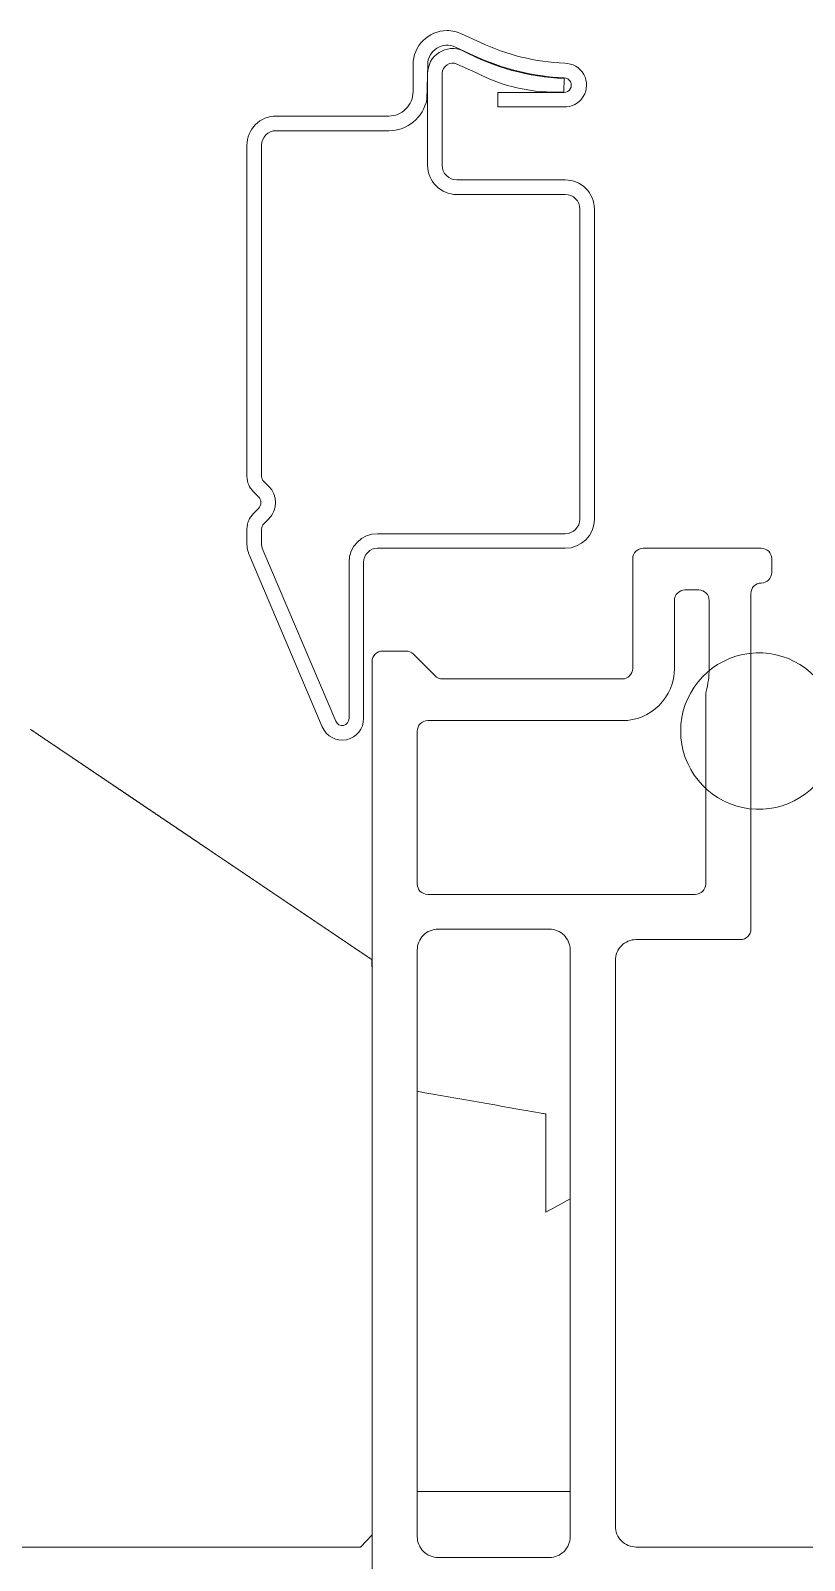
# Model space of a CAD drawing. Header units: inches. Extents: x -3905 to 10892, y 1064 to 9590.
# Drawn here: x 1089.095 to 1090.209, y 4221.515 to 4223.716 of the extents above; entities that cross this region are included whole.
import ezdxf

# ---------------------------------------------------------------- set-up
doc = ezdxf.new("R2010")
doc.units = ezdxf.units.IN
doc.header["$MEASUREMENT"] = 0
doc.layers.add('SECTIONS', color=70, linetype='Continuous', lineweight=0)

msp = doc.modelspace()

# ---------------------------------------------------------------- linework, layer by layer
at = {"layer": 'SECTIONS', "lineweight": 0}
for points in [[(1089.64575, 4223.62826), (1089.64575, 4223.66726, -0.4141931), (1089.69475, 4223.71626, -0.1095503), (1089.71546, 4223.71167), (1089.74265, 4223.69898, 0.0984914), (1089.86393, 4223.66931, -1.019881), (1089.86255, 4223.60634), (1089.76756, 4223.60634), (1089.76756, 4223.62733), (1089.86255, 4223.62733, 1.0098119), (1089.86301, 4223.64833, -0.0984836), (1089.73378, 4223.67995), (1089.70658, 4223.69263, 0.5485313), (1089.66675, 4223.66726), (1089.66566, 4223.6173, -0.3576002), (1089.61075, 4223.57226), (1089.44875, 4223.57226, 0.4141578), (1089.42775, 4223.55127), (1089.42775, 4223.07488, 0.1866841), (1089.43097, 4223.06762), (1089.43811, 4223.06048, -0.4142135), (1089.43811, 4223.01381), (1089.43097, 4223.00667, 0.1989124), (1089.42775, 4222.99889), (1089.42775, 4222.97902, 0.1006988), (1089.42974, 4222.96926), (1089.53445, 4222.72256, 0.8177913), (1089.55366, 4222.72647), (1089.55367, 4222.95147, -0.4141564), (1089.59466, 4222.99247), (1089.86466, 4222.99247, 0.4141578), (1089.88566, 4223.01346), (1089.88566, 4223.45946, 0.4141578), (1089.86466, 4223.48046), (1089.70866, 4223.48047, -0.4142136), (1089.66666, 4223.52247), (1089.66666, 4223.65446, -0.5428865), (1089.7173, 4223.68735, 0.1134085), (1089.86297, 4223.64733), (1089.86288, 4223.62808, -0.1363422), (1089.73616, 4223.65596), (1089.70876, 4223.66816, 0.5392237), (1089.68766, 4223.65463), (1089.68766, 4223.52247, 0.4142694), (1089.70866, 4223.50147), (1089.86466, 4223.50146, -0.4142136), (1089.90666, 4223.45946), (1089.90666, 4223.01346, -0.4142066), (1089.86466, 4222.97146), (1089.59466, 4222.97147, 0.4142136), (1089.57466, 4222.95147), (1089.57466, 4222.72647, -0.8174861), (1089.51512, 4222.71435), (1089.41041, 4222.96105, -0.1006925), (1089.40675, 4222.97902), (1089.40675, 4222.99941, -0.1946617), (1089.41612, 4223.02152), (1089.42326, 4223.02866, 0.4142136), (1089.42326, 4223.04563), (1089.41612, 4223.05277, -0.1930156), (1089.40675, 4223.07467), (1089.40675, 4223.55127, -0.4142136), (1089.44875, 4223.59327), (1089.61075, 4223.59326, 0.4142136), (1089.64575, 4223.62826)], [(1089.58675, 4220.64847), (1089.58675, 4222.80847, -0.4142136), (1089.60175, 4222.82347), (1089.63554, 4222.82347, -0.1989124), (1089.64615, 4222.81908), (1089.67736, 4222.78786, 0.1989124), (1089.68797, 4222.78347), (1089.94675, 4222.78347, 0.4142136), (1089.96175, 4222.79847), (1089.96175, 4222.95647, -0.4142136), (1089.97675, 4222.97147), (1090.14675, 4222.97147, -0.4142136), (1090.16175, 4222.95647), (1090.16175, 4222.93647, -0.4142136), (1090.14675, 4222.92147, 0.4142136), (1090.13175, 4222.90647), (1090.13175, 4222.42347, -0.4142136), (1090.11675, 4222.40847), (1089.96675, 4222.40847, 0.4142136), (1089.93675, 4222.37847), (1089.93675, 4221.56447, 0.4142136), (1089.96675, 4221.53447), (1091.23754, 4221.53447, -0.1989124)], [(1090.06729, 4222.76536, 0.0671163), (1090.07175, 4222.79847), (1090.07175, 4222.89647, 0.4142136), (1090.05675, 4222.91147), (1090.03675, 4222.91147, 0.4142136), (1090.02175, 4222.89647), (1090.02175, 4222.79847, -0.4142136), (1089.94675, 4222.72347), (1089.66675, 4222.72347, 0.4142136), (1089.65175, 4222.70847), (1089.65175, 4222.48847, 0.4142136), (1089.66675, 4222.47347), (1090.05175, 4222.47347, 0.4142136), (1090.06675, 4222.48847), (1090.06675, 4222.76139)], [(1090.31675, 4222.61497, -0.4142136), (1090.30675, 4222.62497), (1090.30675, 4222.66847), (1090.25509, 4222.66847, 0.2957887), (1090.24596, 4222.66255, -4.6866269), (1090.24596, 4222.75439, 0.2957887), (1090.25509, 4222.74847), (1090.30675, 4222.74847), (1090.30675, 4222.79197)]]:
    msp.add_lwpolyline(points, format="xyb", dxfattribs=at)
msp.add_lwpolyline([(1089.08301, 4221.53447), (1089.11165, 4221.53447), (1089.14029, 4221.53447), (1089.16893, 4221.53447), (1089.19757, 4221.53447), (1089.22621, 4221.53447), (1089.25485, 4221.53447), (1089.28349, 4221.53447), (1089.31213, 4221.53447), (1089.34077, 4221.53447), (1089.36941, 4221.53447), (1089.39805, 4221.53447), (1089.42669, 4221.53447), (1089.45533, 4221.53447), (1089.48397, 4221.53447), (1089.51261, 4221.53447), (1089.54125, 4221.53447), (1089.56989, 4221.53447), (1089.58675, 4221.55192), (1089.58675, 4221.59438), (1089.58675, 4221.63684), (1089.58675, 4221.6793), (1089.58675, 4221.72177), (1089.58675, 4221.76423), (1089.58675, 4221.80669), (1089.58675, 4221.84915), (1089.58675, 4221.89161), (1089.58675, 4221.93407), (1089.58675, 4221.97653), (1089.58675, 4222.01899), (1089.58675, 4222.06145), (1089.58675, 4222.10391), (1089.58675, 4222.14637), (1089.58675, 4222.18883), (1089.58675, 4222.23129), (1089.58675, 4222.27375), (1089.58675, 4222.31621), (1089.58675, 4222.35868), (1089.58664, 4222.37949), (1089.58643, 4222.37963), (1089.58622, 4222.37977), (1089.58601, 4222.37992), (1089.58579, 4222.38006), (1089.58558, 4222.38021), (1089.58537, 4222.38035), (1089.58515, 4222.38049), (1089.58494, 4222.38064), (1089.58473, 4222.38078), (1089.58451, 4222.38092), (1089.5843, 4222.38107), (1089.58409, 4222.38121), (1089.58388, 4222.38136), (1089.58366, 4222.3815), (1089.58345, 4222.38164), (1089.58324, 4222.38179), (1089.58302, 4222.38193), (1089.58281, 4222.38207), (1089.5826, 4222.38222), (1089.58238, 4222.38236), (1089.58217, 4222.3825), (1089.58196, 4222.38265), (1089.58175, 4222.38279), (1089.58153, 4222.38294), (1089.58132, 4222.38308), (1089.58111, 4222.38322), (1089.58089, 4222.38337), (1089.58068, 4222.38351), (1089.58047, 4222.38365), (1089.58025, 4222.3838), (1089.58004, 4222.38394), (1089.57983, 4222.38408), (1089.57962, 4222.38423), (1089.5794, 4222.38437), (1089.57919, 4222.38452), (1089.57898, 4222.38466), (1089.57876, 4222.3848), (1089.57855, 4222.38495), (1089.57834, 4222.38509), (1089.57812, 4222.38523), (1089.57791, 4222.38538), (1089.5777, 4222.38552), (1089.57749, 4222.38567), (1089.57727, 4222.38581), (1089.57706, 4222.38595), (1089.57685, 4222.3861), (1089.57663, 4222.38624), (1089.57642, 4222.38638), (1089.57621, 4222.38653), (1089.57599, 4222.38667), (1089.57578, 4222.38681), (1089.57557, 4222.38696), (1089.57536, 4222.3871), (1089.57514, 4222.38725), (1089.57493, 4222.38739), (1089.57472, 4222.38753), (1089.5745, 4222.38768), (1089.57429, 4222.38782), (1089.57408, 4222.38796), (1089.57386, 4222.38811), (1089.57365, 4222.38825), (1089.57344, 4222.38839), (1089.57323, 4222.38854), (1089.57301, 4222.38868), (1089.5728, 4222.38883), (1089.57259, 4222.38897), (1089.57237, 4222.38911), (1089.57216, 4222.38926), (1089.57195, 4222.3894), (1089.57174, 4222.38954), (1089.57152, 4222.38969), (1089.57131, 4222.38983), (1089.5711, 4222.38998), (1089.57088, 4222.39012), (1089.57067, 4222.39026), (1089.57046, 4222.39041), (1089.57024, 4222.39055), (1089.57003, 4222.39069), (1089.56982, 4222.39084), (1089.56961, 4222.39098), (1089.56939, 4222.39112), (1089.56918, 4222.39127), (1089.56897, 4222.39141), (1089.56875, 4222.39156), (1089.56854, 4222.3917), (1089.56833, 4222.39184), (1089.56811, 4222.39199), (1089.5679, 4222.39213), (1089.56769, 4222.39227), (1089.56748, 4222.39242), (1089.56726, 4222.39256), (1089.56705, 4222.3927), (1089.56684, 4222.39285), (1089.56662, 4222.39299), (1089.56641, 4222.39314), (1089.5662, 4222.39328), (1089.56598, 4222.39342), (1089.56577, 4222.39357), (1089.56556, 4222.39371), (1089.56535, 4222.39385), (1089.56513, 4222.394), (1089.56492, 4222.39414), (1089.56471, 4222.39429), (1089.56449, 4222.39443), (1089.56428, 4222.39457), (1089.56407, 4222.39472), (1089.56385, 4222.39486), (1089.56364, 4222.395), (1089.56343, 4222.39515), (1089.56322, 4222.39529), (1089.563, 4222.39543), (1089.56279, 4222.39558), (1089.56258, 4222.39572), (1089.56236, 4222.39587), (1089.56215, 4222.39601), (1089.56194, 4222.39615), (1089.56172, 4222.3963), (1089.56151, 4222.39644), (1089.5613, 4222.39658), (1089.56109, 4222.39673), (1089.56087, 4222.39687), (1089.56066, 4222.39701), (1089.56045, 4222.39716), (1089.56023, 4222.3973), (1089.56002, 4222.39745), (1089.55981, 4222.39759), (1089.55959, 4222.39773), (1089.55938, 4222.39788), (1089.55917, 4222.39802), (1089.55896, 4222.39816), (1089.55874, 4222.39831), (1089.55853, 4222.39845), (1089.55832, 4222.3986), (1089.5581, 4222.39874), (1089.55789, 4222.39888), (1089.55768, 4222.39903), (1089.55746, 4222.39917), (1089.55725, 4222.39931), (1089.55704, 4222.39946), (1089.55683, 4222.3996), (1089.55661, 4222.39974), (1089.5564, 4222.39989), (1089.55619, 4222.40003), (1089.55597, 4222.40018), (1089.55576, 4222.40032), (1089.55555, 4222.40046), (1089.55533, 4222.40061), (1089.55512, 4222.40075), (1089.55491, 4222.40089), (1089.5547, 4222.40104), (1089.55448, 4222.40118), (1089.55427, 4222.40132), (1089.55406, 4222.40147), (1089.55384, 4222.40161), (1089.55363, 4222.40176), (1089.55342, 4222.4019), (1089.5532, 4222.40204), (1089.55299, 4222.40219), (1089.55278, 4222.40233), (1089.55257, 4222.40247), (1089.55235, 4222.40262), (1089.55214, 4222.40276), (1089.55193, 4222.40291), (1089.55171, 4222.40305), (1089.5515, 4222.40319), (1089.55129, 4222.40334), (1089.55107, 4222.40348), (1089.55086, 4222.40362), (1089.55065, 4222.40377), (1089.55044, 4222.40391), (1089.55022, 4222.40405), (1089.55001, 4222.4042), (1089.5498, 4222.40434), (1089.54958, 4222.40449), (1089.54937, 4222.40463), (1089.54916, 4222.40477), (1089.54894, 4222.40492), (1089.54873, 4222.40506), (1089.54852, 4222.4052), (1089.54831, 4222.40535), (1089.54809, 4222.40549), (1089.54788, 4222.40563), (1089.54767, 4222.40578), (1089.54745, 4222.40592), (1089.54724, 4222.40607), (1089.54703, 4222.40621), (1089.54681, 4222.40635), (1089.5466, 4222.4065), (1089.54639, 4222.40664), (1089.54618, 4222.40678), (1089.54596, 4222.40693), (1089.54575, 4222.40707), (1089.54554, 4222.40722), (1089.54532, 4222.40736), (1089.54511, 4222.4075), (1089.5449, 4222.40765), (1089.54468, 4222.40779), (1089.54447, 4222.40793), (1089.54426, 4222.40808), (1089.54405, 4222.40822), (1089.54383, 4222.40836), (1089.54362, 4222.40851), (1089.54341, 4222.40865), (1089.54319, 4222.4088), (1089.54298, 4222.40894), (1089.54277, 4222.40908), (1089.54255, 4222.40923), (1089.54234, 4222.40937), (1089.54213, 4222.40951), (1089.54192, 4222.40966), (1089.5417, 4222.4098), (1089.54149, 4222.40995), (1089.54128, 4222.41009), (1089.54106, 4222.41023), (1089.54085, 4222.41038), (1089.54064, 4222.41052), (1089.54042, 4222.41066), (1089.54021, 4222.41081), (1089.54, 4222.41095), (1089.53979, 4222.41109), (1089.53957, 4222.41124), (1089.53936, 4222.41138), (1089.53915, 4222.41153), (1089.53893, 4222.41167), (1089.53872, 4222.41181), (1089.53851, 4222.41196), (1089.53829, 4222.4121), (1089.53808, 4222.41224), (1089.53787, 4222.41239), (1089.53766, 4222.41253), (1089.53744, 4222.41267), (1089.53723, 4222.41282), (1089.53702, 4222.41296), (1089.5368, 4222.41311), (1089.53659, 4222.41325), (1089.53638, 4222.41339), (1089.53616, 4222.41354), (1089.53595, 4222.41368), (1089.53574, 4222.41382), (1089.53553, 4222.41397), (1089.53531, 4222.41411), (1089.5351, 4222.41426), (1089.53489, 4222.4144), (1089.53467, 4222.41454), (1089.53446, 4222.41469), (1089.53425, 4222.41483), (1089.53403, 4222.41497), (1089.53382, 4222.41512), (1089.53361, 4222.41526), (1089.5334, 4222.4154), (1089.53318, 4222.41555), (1089.53297, 4222.41569), (1089.53276, 4222.41584), (1089.53254, 4222.41598), (1089.53233, 4222.41612), (1089.53212, 4222.41627), (1089.5319, 4222.41641), (1089.53169, 4222.41655), (1089.53148, 4222.4167), (1089.53127, 4222.41684), (1089.53105, 4222.41698), (1089.53084, 4222.41713), (1089.53063, 4222.41727), (1089.53041, 4222.41742), (1089.5302, 4222.41756), (1089.52999, 4222.4177), (1089.52977, 4222.41785), (1089.52956, 4222.41799), (1089.52935, 4222.41813), (1089.52914, 4222.41828), (1089.52892, 4222.41842), (1089.52871, 4222.41857), (1089.5285, 4222.41871), (1089.52828, 4222.41885), (1089.52807, 4222.419), (1089.52786, 4222.41914), (1089.52764, 4222.41928), (1089.52743, 4222.41943), (1089.52722, 4222.41957), (1089.52701, 4222.41971), (1089.52679, 4222.41986), (1089.52658, 4222.42), (1089.52637, 4222.42015), (1089.52615, 4222.42029), (1089.52594, 4222.42043), (1089.52573, 4222.42058), (1089.52551, 4222.42072), (1089.5253, 4222.42086), (1089.52509, 4222.42101), (1089.52488, 4222.42115), (1089.52466, 4222.42129), (1089.52445, 4222.42144), (1089.52424, 4222.42158), (1089.52402, 4222.42173), (1089.52381, 4222.42187), (1089.5236, 4222.42201), (1089.52338, 4222.42216), (1089.52317, 4222.4223), (1089.52296, 4222.42244), (1089.52275, 4222.42259), (1089.52253, 4222.42273), (1089.52232, 4222.42288), (1089.52211, 4222.42302), (1089.52189, 4222.42316), (1089.52168, 4222.42331), (1089.52147, 4222.42345), (1089.52125, 4222.42359), (1089.52104, 4222.42374), (1089.52083, 4222.42388), (1089.52062, 4222.42402), (1089.5204, 4222.42417), (1089.52019, 4222.42431), (1089.51998, 4222.42446), (1089.51976, 4222.4246), (1089.51955, 4222.42474), (1089.51934, 4222.42489), (1089.51912, 4222.42503), (1089.51891, 4222.42517), (1089.5187, 4222.42532), (1089.51849, 4222.42546), (1089.51827, 4222.4256), (1089.51806, 4222.42575), (1089.51785, 4222.42589), (1089.51763, 4222.42604), (1089.51742, 4222.42618), (1089.51721, 4222.42632), (1089.51699, 4222.42647), (1089.51678, 4222.42661), (1089.51657, 4222.42675), (1089.51636, 4222.4269), (1089.51614, 4222.42704), (1089.51593, 4222.42719), (1089.51572, 4222.42733), (1089.5155, 4222.42747), (1089.51529, 4222.42762), (1089.51508, 4222.42776), (1089.51486, 4222.4279), (1089.51465, 4222.42805), (1089.51444, 4222.42819), (1089.51423, 4222.42833), (1089.51401, 4222.42848), (1089.5138, 4222.42862), (1089.51359, 4222.42877), (1089.51337, 4222.42891), (1089.51316, 4222.42905), (1089.51295, 4222.4292), (1089.51273, 4222.42934), (1089.51252, 4222.42948), (1089.51231, 4222.42963), (1089.5121, 4222.42977), (1089.51188, 4222.42991), (1089.51167, 4222.43006), (1089.51146, 4222.4302), (1089.51124, 4222.43035), (1089.51103, 4222.43049), (1089.51082, 4222.43063), (1089.5106, 4222.43078), (1089.51039, 4222.43092), (1089.51018, 4222.43106), (1089.50997, 4222.43121), (1089.50975, 4222.43135), (1089.50954, 4222.4315), (1089.50933, 4222.43164), (1089.50911, 4222.43178), (1089.5089, 4222.43193), (1089.50869, 4222.43207), (1089.50847, 4222.43221), (1089.50826, 4222.43236), (1089.50805, 4222.4325), (1089.50784, 4222.43264), (1089.50762, 4222.43279), (1089.50741, 4222.43293), (1089.5072, 4222.43308), (1089.50698, 4222.43322), (1089.50677, 4222.43336), (1089.50656, 4222.43351), (1089.50634, 4222.43365), (1089.50613, 4222.43379), (1089.50592, 4222.43394), (1089.50571, 4222.43408), (1089.50549, 4222.43422), (1089.50528, 4222.43437), (1089.50507, 4222.43451), (1089.50485, 4222.43466), (1089.50464, 4222.4348), (1089.50443, 4222.43494), (1089.50421, 4222.43509), (1089.504, 4222.43523), (1089.50379, 4222.43537), (1089.50358, 4222.43552), (1089.50336, 4222.43566), (1089.50315, 4222.43581), (1089.50294, 4222.43595), (1089.50272, 4222.43609), (1089.50251, 4222.43624), (1089.5023, 4222.43638), (1089.50209, 4222.43652), (1089.50187, 4222.43667), (1089.50166, 4222.43681), (1089.50145, 4222.43695), (1089.50123, 4222.4371), (1089.50102, 4222.43724), (1089.50081, 4222.43739), (1089.50059, 4222.43753), (1089.50038, 4222.43767), (1089.50017, 4222.43782), (1089.49996, 4222.43796), (1089.49974, 4222.4381), (1089.49953, 4222.43825), (1089.49932, 4222.43839), (1089.4991, 4222.43854), (1089.49889, 4222.43868), (1089.49868, 4222.43882), (1089.49846, 4222.43897), (1089.49825, 4222.43911), (1089.49804, 4222.43925), (1089.49783, 4222.4394), (1089.49761, 4222.43954), (1089.4974, 4222.43968), (1089.49719, 4222.43983), (1089.49697, 4222.43997), (1089.49676, 4222.44012), (1089.49655, 4222.44026), (1089.49633, 4222.4404), (1089.49612, 4222.44055), (1089.49591, 4222.44069), (1089.4957, 4222.44083), (1089.49548, 4222.44098), (1089.49527, 4222.44112), (1089.49506, 4222.44126), (1089.49484, 4222.44141), (1089.49463, 4222.44155), (1089.49442, 4222.4417), (1089.4942, 4222.44184), (1089.49399, 4222.44198), (1089.49378, 4222.44213), (1089.49357, 4222.44227), (1089.49335, 4222.44241), (1089.49314, 4222.44256), (1089.49293, 4222.4427), (1089.49271, 4222.44285), (1089.4925, 4222.44299), (1089.49229, 4222.44313), (1089.49207, 4222.44328), (1089.49186, 4222.44342), (1089.49165, 4222.44356), (1089.49144, 4222.44371), (1089.49122, 4222.44385), (1089.49101, 4222.44399), (1089.4908, 4222.44414), (1089.49058, 4222.44428), (1089.49037, 4222.44443), (1089.49016, 4222.44457), (1089.48994, 4222.44471), (1089.48973, 4222.44486), (1089.48952, 4222.445), (1089.48931, 4222.44514), (1089.48909, 4222.44529), (1089.48888, 4222.44543), (1089.48867, 4222.44557), (1089.48845, 4222.44572), (1089.48824, 4222.44586), (1089.48803, 4222.44601), (1089.48781, 4222.44615), (1089.4876, 4222.44629), (1089.48739, 4222.44644), (1089.48718, 4222.44658), (1089.48696, 4222.44672), (1089.48675, 4222.44687), (1089.48654, 4222.44701), (1089.48632, 4222.44716), (1089.48611, 4222.4473), (1089.4859, 4222.44744), (1089.48568, 4222.44759), (1089.48547, 4222.44773), (1089.48526, 4222.44787), (1089.48505, 4222.44802), (1089.48483, 4222.44816), (1089.48462, 4222.4483), (1089.48441, 4222.44845), (1089.48419, 4222.44859), (1089.48398, 4222.44874), (1089.48377, 4222.44888), (1089.48355, 4222.44902), (1089.48334, 4222.44917), (1089.48313, 4222.44931), (1089.48292, 4222.44945), (1089.4827, 4222.4496), (1089.48249, 4222.44974), (1089.48228, 4222.44988), (1089.48206, 4222.45003), (1089.48185, 4222.45017), (1089.48164, 4222.45032), (1089.48142, 4222.45046), (1089.48121, 4222.4506), (1089.481, 4222.45075), (1089.48079, 4222.45089), (1089.48057, 4222.45103), (1089.48036, 4222.45118), (1089.48015, 4222.45132), (1089.47993, 4222.45147), (1089.47972, 4222.45161), (1089.47951, 4222.45175), (1089.47929, 4222.4519), (1089.47908, 4222.45204), (1089.47887, 4222.45218), (1089.47866, 4222.45233), (1089.47844, 4222.45247), (1089.47823, 4222.45261), (1089.47802, 4222.45276), (1089.4778, 4222.4529), (1089.47759, 4222.45305), (1089.47738, 4222.45319), (1089.47716, 4222.45333), (1089.47695, 4222.45348), (1089.47674, 4222.45362), (1089.47653, 4222.45376), (1089.47631, 4222.45391), (1089.4761, 4222.45405), (1089.47589, 4222.45419), (1089.47567, 4222.45434), (1089.47546, 4222.45448), (1089.47525, 4222.45463), (1089.47503, 4222.45477), (1089.47482, 4222.45491), (1089.47461, 4222.45506), (1089.4744, 4222.4552), (1089.47418, 4222.45534), (1089.47397, 4222.45549), (1089.47376, 4222.45563), (1089.47354, 4222.45578), (1089.47333, 4222.45592), (1089.47312, 4222.45606), (1089.4729, 4222.45621), (1089.47269, 4222.45635), (1089.47248, 4222.45649), (1089.47227, 4222.45664), (1089.47205, 4222.45678), (1089.47184, 4222.45692), (1089.47163, 4222.45707), (1089.47141, 4222.45721), (1089.4712, 4222.45736), (1089.47099, 4222.4575), (1089.47077, 4222.45764), (1089.47056, 4222.45779), (1089.47035, 4222.45793), (1089.47014, 4222.45807), (1089.46992, 4222.45822), (1089.46971, 4222.45836), (1089.4695, 4222.4585), (1089.46928, 4222.45865), (1089.46907, 4222.45879), (1089.46886, 4222.45894), (1089.46864, 4222.45908), (1089.46843, 4222.45922), (1089.46822, 4222.45937), (1089.46801, 4222.45951), (1089.46779, 4222.45965), (1089.46758, 4222.4598), (1089.46737, 4222.45994), (1089.46715, 4222.46009), (1089.46694, 4222.46023), (1089.46673, 4222.46037), (1089.46651, 4222.46052), (1089.4663, 4222.46066), (1089.46609, 4222.4608), (1089.46588, 4222.46095), (1089.46566, 4222.46109), (1089.46545, 4222.46123), (1089.46524, 4222.46138), (1089.46502, 4222.46152), (1089.46481, 4222.46167), (1089.4646, 4222.46181), (1089.46438, 4222.46195), (1089.46417, 4222.4621), (1089.46396, 4222.46224), (1089.46375, 4222.46238), (1089.46353, 4222.46253), (1089.46332, 4222.46267), (1089.46311, 4222.46281), (1089.46289, 4222.46296), (1089.46268, 4222.4631), (1089.46247, 4222.46325), (1089.46225, 4222.46339), (1089.46204, 4222.46353), (1089.46183, 4222.46368), (1089.46162, 4222.46382), (1089.4614, 4222.46396), (1089.46119, 4222.46411), (1089.46098, 4222.46425), (1089.46076, 4222.4644), (1089.46055, 4222.46454), (1089.46034, 4222.46468), (1089.46012, 4222.46483), (1089.45991, 4222.46497), (1089.4597, 4222.46511), (1089.45949, 4222.46526), (1089.45927, 4222.4654), (1089.45906, 4222.46554), (1089.45885, 4222.46569), (1089.45863, 4222.46583), (1089.45842, 4222.46598), (1089.45821, 4222.46612), (1089.45799, 4222.46626), (1089.45778, 4222.46641), (1089.45757, 4222.46655), (1089.45736, 4222.46669), (1089.45714, 4222.46684), (1089.45693, 4222.46698), (1089.45672, 4222.46712), (1089.4565, 4222.46727), (1089.45629, 4222.46741), (1089.45608, 4222.46756), (1089.45586, 4222.4677), (1089.45565, 4222.46784), (1089.45544, 4222.46799), (1089.45523, 4222.46813), (1089.45501, 4222.46827), (1089.4548, 4222.46842), (1089.45459, 4222.46856), (1089.45437, 4222.46871), (1089.45416, 4222.46885), (1089.45395, 4222.46899), (1089.45373, 4222.46914), (1089.45352, 4222.46928), (1089.45331, 4222.46942), (1089.4531, 4222.46957), (1089.45288, 4222.46971), (1089.45267, 4222.46985), (1089.45246, 4222.47), (1089.45224, 4222.47014), (1089.45203, 4222.47029), (1089.45182, 4222.47043), (1089.4516, 4222.47057), (1089.45139, 4222.47072), (1089.45118, 4222.47086), (1089.45097, 4222.471), (1089.45075, 4222.47115), (1089.45054, 4222.47129), (1089.45033, 4222.47144), (1089.45011, 4222.47158), (1089.4499, 4222.47172), (1089.44969, 4222.47187), (1089.44947, 4222.47201), (1089.44926, 4222.47215), (1089.44905, 4222.4723), (1089.44884, 4222.47244), (1089.44862, 4222.47258), (1089.44841, 4222.47273), (1089.4482, 4222.47287), (1089.44798, 4222.47302), (1089.44777, 4222.47316), (1089.44756, 4222.4733), (1089.44734, 4222.47345), (1089.44713, 4222.47359), (1089.44692, 4222.47373), (1089.44671, 4222.47388), (1089.44649, 4222.47402), (1089.44628, 4222.47416), (1089.44607, 4222.47431), (1089.44585, 4222.47445), (1089.44564, 4222.4746), (1089.44543, 4222.47474), (1089.44521, 4222.47488), (1089.445, 4222.47503), (1089.44479, 4222.47517), (1089.44458, 4222.47531), (1089.44436, 4222.47546), (1089.44415, 4222.4756), (1089.44394, 4222.47575), (1089.44372, 4222.47589), (1089.44351, 4222.47603), (1089.4433, 4222.47618), (1089.44308, 4222.47632), (1089.44287, 4222.47646), (1089.44266, 4222.47661), (1089.44245, 4222.47675), (1089.44223, 4222.47689), (1089.44202, 4222.47704), (1089.44181, 4222.47718), (1089.44159, 4222.47733), (1089.44138, 4222.47747), (1089.44117, 4222.47761), (1089.44095, 4222.47776), (1089.44074, 4222.4779), (1089.44053, 4222.47804), (1089.44032, 4222.47819), (1089.4401, 4222.47833), (1089.43989, 4222.47847), (1089.43968, 4222.47862), (1089.43946, 4222.47876), (1089.43925, 4222.47891), (1089.43904, 4222.47905), (1089.43882, 4222.47919), (1089.43861, 4222.47934), (1089.4384, 4222.47948), (1089.43819, 4222.47962), (1089.43797, 4222.47977), (1089.43776, 4222.47991), (1089.43755, 4222.48006), (1089.43733, 4222.4802), (1089.43712, 4222.48034), (1089.43691, 4222.48049), (1089.43669, 4222.48063), (1089.43648, 4222.48077), (1089.43627, 4222.48092), (1089.43606, 4222.48106), (1089.43584, 4222.4812), (1089.43563, 4222.48135), (1089.43542, 4222.48149), (1089.4352, 4222.48164), (1089.43499, 4222.48178), (1089.43478, 4222.48192), (1089.43456, 4222.48207), (1089.43435, 4222.48221), (1089.43414, 4222.48235), (1089.43393, 4222.4825), (1089.43371, 4222.48264), (1089.4335, 4222.48278), (1089.43329, 4222.48293), (1089.43307, 4222.48307), (1089.43286, 4222.48322), (1089.43265, 4222.48336), (1089.43244, 4222.4835), (1089.43222, 4222.48365), (1089.43201, 4222.48379), (1089.4318, 4222.48393), (1089.43158, 4222.48408), (1089.43137, 4222.48422), (1089.43116, 4222.48437), (1089.43094, 4222.48451), (1089.43073, 4222.48465), (1089.43052, 4222.4848), (1089.43031, 4222.48494), (1089.43009, 4222.48508), (1089.42988, 4222.48523), (1089.42967, 4222.48537), (1089.42945, 4222.48551), (1089.42924, 4222.48566), (1089.42903, 4222.4858), (1089.42881, 4222.48595), (1089.4286, 4222.48609), (1089.42839, 4222.48623), (1089.42818, 4222.48638), (1089.42796, 4222.48652), (1089.42775, 4222.48666), (1089.42754, 4222.48681), (1089.42732, 4222.48695), (1089.42711, 4222.48709), (1089.4269, 4222.48724), (1089.42668, 4222.48738), (1089.42647, 4222.48753), (1089.42626, 4222.48767), (1089.42605, 4222.48781), (1089.42583, 4222.48796), (1089.42562, 4222.4881), (1089.42541, 4222.48824), (1089.42519, 4222.48839), (1089.42498, 4222.48853), (1089.42477, 4222.48868), (1089.42455, 4222.48882), (1089.42434, 4222.48896), (1089.42413, 4222.48911), (1089.42392, 4222.48925), (1089.4237, 4222.48939), (1089.42349, 4222.48954), (1089.42328, 4222.48968), (1089.42306, 4222.48982), (1089.42285, 4222.48997), (1089.42264, 4222.49011), (1089.42242, 4222.49026), (1089.42221, 4222.4904), (1089.422, 4222.49054), (1089.42179, 4222.49069), (1089.42157, 4222.49083), (1089.42136, 4222.49097), (1089.42115, 4222.49112), (1089.42093, 4222.49126), (1089.42072, 4222.4914), (1089.42051, 4222.49155), (1089.42029, 4222.49169), (1089.42008, 4222.49184), (1089.41987, 4222.49198), (1089.41966, 4222.49212), (1089.41944, 4222.49227), (1089.41923, 4222.49241), (1089.41902, 4222.49255), (1089.4188, 4222.4927), (1089.41859, 4222.49284), (1089.41838, 4222.49299), (1089.41816, 4222.49313), (1089.41795, 4222.49327), (1089.41774, 4222.49342), (1089.41753, 4222.49356), (1089.41731, 4222.4937), (1089.4171, 4222.49385), (1089.41689, 4222.49399), (1089.41667, 4222.49413), (1089.41646, 4222.49428), (1089.41625, 4222.49442), (1089.41603, 4222.49457), (1089.41582, 4222.49471), (1089.41561, 4222.49485), (1089.4154, 4222.495), (1089.41518, 4222.49514), (1089.41497, 4222.49528), (1089.41476, 4222.49543), (1089.41454, 4222.49557), (1089.41433, 4222.49571), (1089.41412, 4222.49586), (1089.4139, 4222.496), (1089.41369, 4222.49615), (1089.41348, 4222.49629), (1089.41327, 4222.49643), (1089.41305, 4222.49658), (1089.41284, 4222.49672), (1089.41263, 4222.49686), (1089.41241, 4222.49701), (1089.4122, 4222.49715), (1089.41199, 4222.4973), (1089.41177, 4222.49744), (1089.41156, 4222.49758), (1089.41135, 4222.49773), (1089.41114, 4222.49787), (1089.41092, 4222.49801), (1089.41071, 4222.49816), (1089.4105, 4222.4983), (1089.41028, 4222.49844), (1089.41007, 4222.49859), (1089.40986, 4222.49873), (1089.40964, 4222.49888), (1089.40943, 4222.49902), (1089.40922, 4222.49916), (1089.40901, 4222.49931), (1089.40879, 4222.49945), (1089.40858, 4222.49959), (1089.40837, 4222.49974), (1089.40815, 4222.49988), (1089.40794, 4222.50003), (1089.40773, 4222.50017), (1089.40751, 4222.50031), (1089.4073, 4222.50046), (1089.40709, 4222.5006), (1089.40688, 4222.50074), (1089.40666, 4222.50089), (1089.40645, 4222.50103), (1089.40624, 4222.50117), (1089.40602, 4222.50132), (1089.40581, 4222.50146), (1089.4056, 4222.50161), (1089.40538, 4222.50175), (1089.40517, 4222.50189), (1089.40496, 4222.50204), (1089.40475, 4222.50218), (1089.40453, 4222.50232), (1089.40432, 4222.50247), (1089.40411, 4222.50261), (1089.40389, 4222.50275), (1089.40368, 4222.5029), (1089.40347, 4222.50304), (1089.40325, 4222.50319), (1089.40304, 4222.50333), (1089.40283, 4222.50347), (1089.40262, 4222.50362), (1089.4024, 4222.50376), (1089.40219, 4222.5039), (1089.40198, 4222.50405), (1089.40176, 4222.50419), (1089.40155, 4222.50434), (1089.40134, 4222.50448), (1089.40112, 4222.50462), (1089.40091, 4222.50477), (1089.4007, 4222.50491), (1089.40049, 4222.50505), (1089.40027, 4222.5052), (1089.40006, 4222.50534), (1089.39985, 4222.50548), (1089.39963, 4222.50563), (1089.39942, 4222.50577), (1089.39921, 4222.50592), (1089.39899, 4222.50606), (1089.39878, 4222.5062), (1089.39857, 4222.50635), (1089.39836, 4222.50649), (1089.39814, 4222.50663), (1089.39793, 4222.50678), (1089.39772, 4222.50692), (1089.3975, 4222.50706), (1089.39729, 4222.50721), (1089.39708, 4222.50735), (1089.39686, 4222.5075), (1089.39665, 4222.50764), (1089.39644, 4222.50778), (1089.39623, 4222.50793), (1089.39601, 4222.50807), (1089.3958, 4222.50821), (1089.39559, 4222.50836), (1089.39537, 4222.5085), (1089.39516, 4222.50865), (1089.39495, 4222.50879), (1089.39473, 4222.50893), (1089.39452, 4222.50908), (1089.39431, 4222.50922), (1089.3941, 4222.50936), (1089.39388, 4222.50951), (1089.39367, 4222.50965), (1089.39346, 4222.50979), (1089.39324, 4222.50994), (1089.39303, 4222.51008), (1089.39282, 4222.51023), (1089.3926, 4222.51037), (1089.39239, 4222.51051), (1089.39218, 4222.51066), (1089.39197, 4222.5108), (1089.39175, 4222.51094), (1089.39154, 4222.51109), (1089.39133, 4222.51123), (1089.39111, 4222.51137), (1089.3909, 4222.51152), (1089.39069, 4222.51166), (1089.39047, 4222.51181), (1089.39026, 4222.51195), (1089.39005, 4222.51209), (1089.38984, 4222.51224), (1089.38962, 4222.51238), (1089.38941, 4222.51252), (1089.3892, 4222.51267), (1089.38898, 4222.51281), (1089.38877, 4222.51296), (1089.38856, 4222.5131), (1089.38834, 4222.51324), (1089.38813, 4222.51339), (1089.38792, 4222.51353), (1089.38771, 4222.51367), (1089.38749, 4222.51382), (1089.38728, 4222.51396), (1089.38707, 4222.5141), (1089.38685, 4222.51425), (1089.38664, 4222.51439), (1089.38643, 4222.51454), (1089.38621, 4222.51468), (1089.386, 4222.51482), (1089.38579, 4222.51497), (1089.38558, 4222.51511), (1089.38536, 4222.51525), (1089.38515, 4222.5154), (1089.38494, 4222.51554), (1089.38472, 4222.51568), (1089.38451, 4222.51583), (1089.3843, 4222.51597), (1089.38408, 4222.51612), (1089.38387, 4222.51626), (1089.38366, 4222.5164), (1089.38345, 4222.51655), (1089.38323, 4222.51669), (1089.38302, 4222.51683), (1089.38281, 4222.51698), (1089.38259, 4222.51712), (1089.38238, 4222.51727), (1089.38217, 4222.51741), (1089.38195, 4222.51755), (1089.38174, 4222.5177), (1089.38153, 4222.51784), (1089.38132, 4222.51798), (1089.3811, 4222.51813), (1089.38089, 4222.51827), (1089.38068, 4222.51841), (1089.38046, 4222.51856), (1089.38025, 4222.5187), (1089.38004, 4222.51885), (1089.37982, 4222.51899), (1089.37961, 4222.51913), (1089.3794, 4222.51928), (1089.37919, 4222.51942), (1089.37897, 4222.51956), (1089.37876, 4222.51971), (1089.37855, 4222.51985), (1089.37833, 4222.51999), (1089.37812, 4222.52014), (1089.37791, 4222.52028), (1089.37769, 4222.52043), (1089.37748, 4222.52057), (1089.37727, 4222.52071), (1089.37706, 4222.52086), (1089.37684, 4222.521), (1089.37663, 4222.52114), (1089.37642, 4222.52129), (1089.3762, 4222.52143), (1089.37599, 4222.52158), (1089.37578, 4222.52172), (1089.37556, 4222.52186), (1089.37535, 4222.52201), (1089.37514, 4222.52215), (1089.37493, 4222.52229), (1089.37471, 4222.52244), (1089.3745, 4222.52258), (1089.37429, 4222.52272), (1089.37407, 4222.52287), (1089.37386, 4222.52301), (1089.37365, 4222.52316), (1089.37343, 4222.5233), (1089.37322, 4222.52344), (1089.37301, 4222.52359), (1089.3728, 4222.52373), (1089.37258, 4222.52387), (1089.37237, 4222.52402), (1089.37216, 4222.52416), (1089.37194, 4222.5243), (1089.37173, 4222.52445), (1089.37152, 4222.52459), (1089.3713, 4222.52474), (1089.37109, 4222.52488), (1089.37088, 4222.52502), (1089.37067, 4222.52517), (1089.37045, 4222.52531), (1089.37024, 4222.52545), (1089.37003, 4222.5256), (1089.36981, 4222.52574), (1089.3696, 4222.52589), (1089.36939, 4222.52603), (1089.36917, 4222.52617), (1089.36896, 4222.52632), (1089.36875, 4222.52646), (1089.36854, 4222.5266), (1089.36832, 4222.52675), (1089.36811, 4222.52689), (1089.3679, 4222.52703), (1089.36768, 4222.52718), (1089.36747, 4222.52732), (1089.36726, 4222.52747), (1089.36704, 4222.52761), (1089.36683, 4222.52775), (1089.36662, 4222.5279), (1089.36641, 4222.52804), (1089.36619, 4222.52818), (1089.36598, 4222.52833), (1089.36577, 4222.52847), (1089.36555, 4222.52861), (1089.36534, 4222.52876), (1089.36513, 4222.5289), (1089.36491, 4222.52905), (1089.3647, 4222.52919), (1089.36449, 4222.52933), (1089.36428, 4222.52948), (1089.36406, 4222.52962), (1089.36385, 4222.52976), (1089.36364, 4222.52991), (1089.36342, 4222.53005), (1089.36321, 4222.5302), (1089.363, 4222.53034), (1089.36279, 4222.53048), (1089.36257, 4222.53063), (1089.36236, 4222.53077), (1089.36215, 4222.53091), (1089.36193, 4222.53106), (1089.36172, 4222.5312), (1089.36151, 4222.53134), (1089.36129, 4222.53149), (1089.36108, 4222.53163), (1089.36087, 4222.53178), (1089.36066, 4222.53192), (1089.36044, 4222.53206), (1089.36023, 4222.53221), (1089.36002, 4222.53235), (1089.3598, 4222.53249), (1089.35959, 4222.53264), (1089.35938, 4222.53278), (1089.35916, 4222.53293), (1089.35895, 4222.53307), (1089.35874, 4222.53321), (1089.35853, 4222.53336), (1089.35831, 4222.5335), (1089.3581, 4222.53364), (1089.35789, 4222.53379), (1089.35767, 4222.53393), (1089.35746, 4222.53407), (1089.35725, 4222.53422), (1089.35703, 4222.53436), (1089.35682, 4222.53451), (1089.35661, 4222.53465), (1089.3564, 4222.53479), (1089.35618, 4222.53494), (1089.35597, 4222.53508), (1089.35576, 4222.53522), (1089.35554, 4222.53537), (1089.35533, 4222.53551), (1089.35512, 4222.53565), (1089.3549, 4222.5358), (1089.35469, 4222.53594), (1089.35448, 4222.53609), (1089.35427, 4222.53623), (1089.35405, 4222.53637), (1089.35384, 4222.53652), (1089.35363, 4222.53666), (1089.35341, 4222.5368), (1089.3532, 4222.53695), (1089.35299, 4222.53709), (1089.35277, 4222.53724), (1089.35256, 4222.53738), (1089.35235, 4222.53752), (1089.35214, 4222.53767), (1089.35192, 4222.53781), (1089.35171, 4222.53795), (1089.3515, 4222.5381), (1089.35128, 4222.53824), (1089.35107, 4222.53838), (1089.35086, 4222.53853), (1089.35064, 4222.53867), (1089.35043, 4222.53882), (1089.35022, 4222.53896), (1089.35001, 4222.5391), (1089.34979, 4222.53925), (1089.34958, 4222.53939), (1089.34936, 4222.53954), (1089.34911, 4222.53971), (1089.34885, 4222.53988), (1089.3486, 4222.54005), (1089.34835, 4222.54022), (1089.34809, 4222.54039), (1089.34784, 4222.54056), (1089.34759, 4222.54073), (1089.34733, 4222.54091), (1089.34708, 4222.54108), (1089.34683, 4222.54125), (1089.34657, 4222.54142), (1089.34632, 4222.54159), (1089.34607, 4222.54176), (1089.34581, 4222.54193), (1089.34556, 4222.5421), (1089.34531, 4222.54227), (1089.34505, 4222.54244), (1089.3448, 4222.54261), (1089.34455, 4222.54279), (1089.34424, 4222.54299), (1089.34378, 4222.5433), (1089.34332, 4222.54361), (1089.34285, 4222.54393), (1089.34239, 4222.54424), (1089.34193, 4222.54455), (1089.34147, 4222.54486), (1089.341, 4222.54517), (1089.34054, 4222.54549), (1089.34008, 4222.5458), (1089.33962, 4222.54611), (1089.33915, 4222.54642), (1089.33869, 4222.54673), (1089.33823, 4222.54705), (1089.33777, 4222.54736), (1089.3373, 4222.54767), (1089.33684, 4222.54798), (1089.33638, 4222.54829), (1089.33592, 4222.54861), (1089.33545, 4222.54892), (1089.33499, 4222.54923), (1089.33453, 4222.54954), (1089.33407, 4222.54985), (1089.33361, 4222.55016), (1089.33315, 4222.55047), (1089.33269, 4222.55078), (1089.33223, 4222.5511), (1089.33176, 4222.55141), (1089.3313, 4222.55172), (1089.33084, 4222.55203), (1089.33038, 4222.55234), (1089.32992, 4222.55265), (1089.32946, 4222.55296), (1089.329, 4222.55327), (1089.32854, 4222.55358), (1089.32808, 4222.55389), (1089.32762, 4222.55421), (1089.32715, 4222.55452), (1089.32669, 4222.55483), (1089.32623, 4222.55514), (1089.32577, 4222.55545), (1089.32531, 4222.55576), (1089.32485, 4222.55607), (1089.32439, 4222.55638), (1089.32393, 4222.55669), (1089.32348, 4222.557), (1089.32302, 4222.55731), (1089.32256, 4222.55762), (1089.3221, 4222.55793), (1089.32164, 4222.55824), (1089.32118, 4222.55855), (1089.32072, 4222.55886), (1089.32026, 4222.55917), (1089.3198, 4222.55948), (1089.31934, 4222.55979), (1089.31888, 4222.5601), (1089.31842, 4222.56041), (1089.31796, 4222.56072), (1089.3175, 4222.56103), (1089.31704, 4222.56134), (1089.31659, 4222.56164), (1089.31613, 4222.56195), (1089.31567, 4222.56226), (1089.31521, 4222.56257), (1089.31476, 4222.56288), (1089.3143, 4222.56319), (1089.31384, 4222.56349), (1089.31339, 4222.5638), (1089.31293, 4222.56411), (1089.31247, 4222.56442), (1089.31201, 4222.56473), (1089.31156, 4222.56504), (1089.3111, 4222.56535), (1089.31064, 4222.56565), (1089.31018, 4222.56596), (1089.30973, 4222.56627), (1089.30927, 4222.56658), (1089.30881, 4222.56689), (1089.30836, 4222.5672), (1089.3079, 4222.5675), (1089.30744, 4222.56781), (1089.30699, 4222.56812), (1089.30653, 4222.56843), (1089.30608, 4222.56873), (1089.30562, 4222.56904), (1089.30517, 4222.56935), (1089.30471, 4222.56965), (1089.30426, 4222.56996), (1089.3038, 4222.57027), (1089.30335, 4222.57057), (1089.30289, 4222.57088), (1089.30244, 4222.57119), (1089.30198, 4222.57149), (1089.30153, 4222.5718), (1089.30107, 4222.57211), (1089.30062, 4222.57241), (1089.30016, 4222.57272), (1089.29971, 4222.57303), (1089.29925, 4222.57334), (1089.2988, 4222.57364), (1089.29835, 4222.57395), (1089.29789, 4222.57425), (1089.29744, 4222.57456), (1089.29699, 4222.57486), (1089.29654, 4222.57517), (1089.29608, 4222.57547), (1089.29563, 4222.57578), (1089.29518, 4222.57608), (1089.29473, 4222.57639), (1089.29427, 4222.57669), (1089.29382, 4222.577), (1089.29337, 4222.5773), (1089.29292, 4222.57761), (1089.29247, 4222.57791), (1089.29201, 4222.57822), (1089.29156, 4222.57852), (1089.29111, 4222.57883), (1089.29066, 4222.57913), (1089.2902, 4222.57944), (1089.28975, 4222.57974), (1089.2893, 4222.58005), (1089.28885, 4222.58035), (1089.2884, 4222.58065), (1089.28795, 4222.58096), (1089.2875, 4222.58126), (1089.28705, 4222.58156), (1089.28661, 4222.58187), (1089.28616, 4222.58217), (1089.28571, 4222.58247), (1089.28526, 4222.58278), (1089.28481, 4222.58308), (1089.28436, 4222.58338), (1089.28391, 4222.58368), (1089.28346, 4222.58399), (1089.28301, 4222.58429), (1089.28256, 4222.58459), (1089.28211, 4222.5849), (1089.28166, 4222.5852), (1089.28121, 4222.5855), (1089.28076, 4222.58581), (1089.28032, 4222.58611), (1089.27987, 4222.58641), (1089.27943, 4222.58671), (1089.27898, 4222.58701), (1089.27853, 4222.58731), (1089.27809, 4222.58761), (1089.27764, 4222.58791), (1089.27719, 4222.58821), (1089.27675, 4222.58852), (1089.2763, 4222.58882), (1089.27586, 4222.58912), (1089.27541, 4222.58942), (1089.27496, 4222.58972), (1089.27452, 4222.59002), (1089.27407, 4222.59032), (1089.27363, 4222.59062), (1089.27318, 4222.59092), (1089.27273, 4222.59122), (1089.27229, 4222.59152), (1089.27184, 4222.59183), (1089.2714, 4222.59212), (1089.27096, 4222.59242), (1089.27051, 4222.59272), (1089.27007, 4222.59302), (1089.26963, 4222.59332), (1089.26919, 4222.59362), (1089.26874, 4222.59392), (1089.2683, 4222.59421), (1089.26786, 4222.59451), (1089.26741, 4222.59481), (1089.26697, 4222.59511), (1089.26653, 4222.59541), (1089.26609, 4222.59571), (1089.26564, 4222.59601), (1089.2652, 4222.5963), (1089.26476, 4222.5966), (1089.26432, 4222.5969), (1089.26387, 4222.5972), (1089.26343, 4222.5975), (1089.26299, 4222.5978), (1089.26255, 4222.59809), (1089.26211, 4222.59839), (1089.26167, 4222.59868), (1089.26123, 4222.59898), (1089.26079, 4222.59928), (1089.26036, 4222.59957), (1089.25992, 4222.59987), (1089.25948, 4222.60016), (1089.25904, 4222.60046), (1089.2586, 4222.60076), (1089.25816, 4222.60105), (1089.25772, 4222.60135), (1089.25728, 4222.60164), (1089.25684, 4222.60194), (1089.25641, 4222.60224), (1089.25597, 4222.60253), (1089.25553, 4222.60283), (1089.25509, 4222.60312), (1089.25465, 4222.60342), (1089.25421, 4222.60372), (1089.25378, 4222.60401), (1089.25334, 4222.6043), (1089.25291, 4222.6046), (1089.25247, 4222.60489), (1089.25204, 4222.60518), (1089.2516, 4222.60548), (1089.25117, 4222.60577), (1089.25073, 4222.60606), (1089.2503, 4222.60636), (1089.24986, 4222.60665), (1089.24943, 4222.60694), (1089.24899, 4222.60724), (1089.24856, 4222.60753), (1089.24812, 4222.60782), (1089.24769, 4222.60812), (1089.24726, 4222.60841), (1089.24682, 4222.6087), (1089.24639, 4222.609), (1089.24595, 4222.60929), (1089.24552, 4222.60958), (1089.24509, 4222.60987), (1089.24466, 4222.61016), (1089.24423, 4222.61045), (1089.2438, 4222.61074), (1089.24336, 4222.61103), (1089.24293, 4222.61132), (1089.2425, 4222.61161), (1089.24207, 4222.6119), (1089.24164, 4222.61219), (1089.24121, 4222.61248), (1089.24078, 4222.61277), (1089.24035, 4222.61307), (1089.23992, 4222.61336), (1089.23949, 4222.61365), (1089.23906, 4222.61394), (1089.23863, 4222.61423), (1089.2382, 4222.61452), (1089.23777, 4222.61481), (1089.23734, 4222.6151), (1089.23691, 4222.61539), (1089.23648, 4222.61567), (1089.23606, 4222.61596), (1089.23563, 4222.61625), (1089.23521, 4222.61654), (1089.23478, 4222.61682), (1089.23435, 4222.61711), (1089.23393, 4222.6174), (1089.2335, 4222.61768), (1089.23308, 4222.61797), (1089.23265, 4222.61826), (1089.23223, 4222.61855), (1089.2318, 4222.61883), (1089.23137, 4222.61912), (1089.23095, 4222.61941), (1089.23052, 4222.6197), (1089.2301, 4222.61998), (1089.22967, 4222.62027), (1089.22924, 4222.62056), (1089.22882, 4222.62084), (1089.2284, 4222.62113), (1089.22797, 4222.62141), (1089.22755, 4222.6217), (1089.22713, 4222.62198), (1089.22671, 4222.62227), (1089.22629, 4222.62255), (1089.22587, 4222.62283), (1089.22545, 4222.62312), (1089.22503, 4222.6234), (1089.22461, 4222.62368), (1089.22419, 4222.62397), (1089.22377, 4222.62425), (1089.22334, 4222.62454), (1089.22292, 4222.62482), (1089.2225, 4222.6251), (1089.22208, 4222.62539), (1089.22166, 4222.62567), (1089.22124, 4222.62596), (1089.22082, 4222.62624), (1089.2204, 4222.62652), (1089.21998, 4222.62681), (1089.21956, 4222.62709), (1089.21915, 4222.62737), (1089.21873, 4222.62765), (1089.21832, 4222.62793), (1089.2179, 4222.62821), (1089.21748, 4222.62849), (1089.21707, 4222.62877), (1089.21665, 4222.62905), (1089.21624, 4222.62933), (1089.21582, 4222.62961), (1089.21541, 4222.62989), (1089.21499, 4222.63017), (1089.21457, 4222.63045), (1089.21416, 4222.63073), (1089.21374, 4222.63101), (1089.21333, 4222.63129), (1089.21291, 4222.63157), (1089.21249, 4222.63185), (1089.21208, 4222.63214), (1089.21167, 4222.63241), (1089.21126, 4222.63269), (1089.21085, 4222.63297), (1089.21044, 4222.63324), (1089.21003, 4222.63352), (1089.20961, 4222.6338), (1089.2092, 4222.63407), (1089.20879, 4222.63435), (1089.20838, 4222.63463), (1089.20797, 4222.6349), (1089.20756, 4222.63518), (1089.20715, 4222.63546), (1089.20674, 4222.63574), (1089.20633, 4222.63601), (1089.20592, 4222.63629), (1089.20551, 4222.63657), (1089.2051, 4222.63684), (1089.20469, 4222.63712), (1089.20428, 4222.6374), (1089.20387, 4222.63767), (1089.20346, 4222.63795), (1089.20306, 4222.63822), (1089.20265, 4222.63849), (1089.20225, 4222.63877), (1089.20184, 4222.63904), (1089.20144, 4222.63931), (1089.20103, 4222.63959), (1089.20063, 4222.63986), (1089.20022, 4222.64013), (1089.19982, 4222.64041), (1089.19941, 4222.64068), (1089.19901, 4222.64095), (1089.1986, 4222.64122), (1089.1982, 4222.6415), (1089.19779, 4222.64177), (1089.19739, 4222.64204), (1089.19698, 4222.64232), (1089.19658, 4222.64259), (1089.19617, 4222.64286), (1089.19577, 4222.64314), (1089.19537, 4222.64341), (1089.19497, 4222.64368), (1089.19457, 4222.64394), (1089.19417, 4222.64421), (1089.19377, 4222.64448), (1089.19337, 4222.64475), (1089.19297, 4222.64502), (1089.19258, 4222.64529), (1089.19218, 4222.64556), (1089.19178, 4222.64583), (1089.19138, 4222.6461), (1089.19098, 4222.64637), (1089.19058, 4222.64664), (1089.19018, 4222.64691), (1089.18978, 4222.64717), (1089.18938, 4222.64744), (1089.18898, 4222.64771), (1089.18858, 4222.64798), (1089.18819, 4222.64825), (1089.18779, 4222.64852), (1089.18739, 4222.64879), (1089.187, 4222.64905), (1089.18661, 4222.64932), (1089.18621, 4222.64958), (1089.18582, 4222.64985), (1089.18543, 4222.65011), (1089.18503, 4222.65038), (1089.18464, 4222.65064), (1089.18425, 4222.65091), (1089.18386, 4222.65117), (1089.18346, 4222.65144), (1089.18307, 4222.6517), (1089.18268, 4222.65197), (1089.18228, 4222.65223), (1089.18189, 4222.6525), (1089.1815, 4222.65276), (1089.1811, 4222.65303), (1089.18071, 4222.65329), (1089.18032, 4222.65356), (1089.17993, 4222.65382), (1089.17954, 4222.65408), (1089.17915, 4222.65435), (1089.17876, 4222.65461), (1089.17838, 4222.65487), (1089.17799, 4222.65513), (1089.1776, 4222.65539), (1089.17722, 4222.65565), (1089.17683, 4222.65591), (1089.17644, 4222.65617), (1089.17606, 4222.65643), (1089.17567, 4222.65669), (1089.17528, 4222.65695), (1089.1749, 4222.65722), (1089.17451, 4222.65748), (1089.17412, 4222.65774), (1089.17374, 4222.658), (1089.17335, 4222.65826), (1089.17296, 4222.65852), (1089.17257, 4222.65878), (1089.17219, 4222.65904), (1089.17181, 4222.6593), (1089.17143, 4222.65955), (1089.17105, 4222.65981), (1089.17067, 4222.66007), (1089.17029, 4222.66032), (1089.16991, 4222.66058), (1089.16953, 4222.66084), (1089.16915, 4222.66109), (1089.16877, 4222.66135), (1089.16839, 4222.66161), (1089.16801, 4222.66186), (1089.16763, 4222.66212), (1089.16724, 4222.66238), (1089.16686, 4222.66263), (1089.16648, 4222.66289), (1089.1661, 4222.66315), (1089.16572, 4222.6634), (1089.16534, 4222.66366), (1089.16496, 4222.66392), (1089.16458, 4222.66417), (1089.16421, 4222.66442), (1089.16384, 4222.66467), (1089.16346, 4222.66493), (1089.16309, 4222.66518), (1089.16272, 4222.66543), (1089.16234, 4222.66568), (1089.16197, 4222.66594), (1089.16159, 4222.66619), (1089.16122, 4222.66644), (1089.16085, 4222.66669), (1089.16047, 4222.66694), (1089.1601, 4222.6672), (1089.15973, 4222.66745), (1089.15935, 4222.6677), (1089.15898, 4222.66795), (1089.15861, 4222.6682), (1089.15823, 4222.66846), (1089.15786, 4222.66871), (1089.15748, 4222.66896), (1089.15711, 4222.66921), (1089.15675, 4222.66946), (1089.15638, 4222.6697), (1089.15601, 4222.66995), (1089.15565, 4222.6702), (1089.15528, 4222.67045), (1089.15491, 4222.67069), (1089.15455, 4222.67094), (1089.15418, 4222.67119), (1089.15381, 4222.67144), (1089.15345, 4222.67168), (1089.15308, 4222.67193), (1089.15271, 4222.67218), (1089.15235, 4222.67243), (1089.15198, 4222.67267), (1089.15161, 4222.67292), (1089.15125, 4222.67317), (1089.15088, 4222.67342), (1089.15051, 4222.67366), (1089.15014, 4222.67391), (1089.14978, 4222.67416), (1089.14942, 4222.6744), (1089.14906, 4222.67464), (1089.1487, 4222.67488), (1089.14834, 4222.67513), (1089.14798, 4222.67537), (1089.14762, 4222.67561), (1089.14726, 4222.67585), (1089.1469, 4222.6761), (1089.14655, 4222.67634), (1089.14619, 4222.67658), (1089.14583, 4222.67682), (1089.14547, 4222.67707), (1089.14511, 4222.67731), (1089.14475, 4222.67755), (1089.14439, 4222.67779), (1089.14403, 4222.67804), (1089.14367, 4222.67828), (1089.14331, 4222.67852), (1089.14295, 4222.67876), (1089.14259, 4222.679), (1089.14224, 4222.67924), (1089.14189, 4222.67948), (1089.14154, 4222.67972), (1089.14118, 4222.67995), (1089.14083, 4222.68019), (1089.14048, 4222.68043), (1089.14013, 4222.68067), (1089.13978, 4222.6809), (1089.13942, 4222.68114), (1089.13907, 4222.68138), (1089.13872, 4222.68162), (1089.13837, 4222.68185), (1089.13801, 4222.68209), (1089.13766, 4222.68233), (1089.13731, 4222.68257), (1089.13696, 4222.68281), (1089.13661, 4222.68304), (1089.13625, 4222.68328), (1089.1359, 4222.68352), (1089.13555, 4222.68375), (1089.13521, 4222.68398), (1089.13486, 4222.68422), (1089.13452, 4222.68445), (1089.13418, 4222.68468), (1089.13383, 4222.68491), (1089.13349, 4222.68515), (1089.13314, 4222.68538), (1089.1328, 4222.68561), (1089.13245, 4222.68584), (1089.13211, 4222.68608), (1089.13176, 4222.68631), (1089.13142, 4222.68654), (1089.13107, 4222.68677), (1089.13073, 4222.68701), (1089.13038, 4222.68724), (1089.13004, 4222.68747), (1089.12969, 4222.6877), (1089.12935, 4222.68794), (1089.12901, 4222.68817), (1089.12867, 4222.6884), (1089.12833, 4222.68862), (1089.12799, 4222.68885), (1089.12766, 4222.68908), (1089.12732, 4222.68931), (1089.12698, 4222.68953), (1089.12665, 4222.68976), (1089.12631, 4222.68999), (1089.12597, 4222.69021), (1089.12564, 4222.69044), (1089.1253, 4222.69067), (1089.12496, 4222.6909), (1089.12462, 4222.69112), (1089.12429, 4222.69135), (1089.12395, 4222.69158), (1089.12361, 4222.69181), (1089.12328, 4222.69203), (1089.12294, 4222.69226), (1089.1226, 4222.69249), (1089.12227, 4222.69271), (1089.12194, 4222.69294), (1089.12161, 4222.69316), (1089.12128, 4222.69338), (1089.12095, 4222.6936), (1089.12062, 4222.69382), (1089.12029, 4222.69405), (1089.11996, 4222.69427), (1089.11964, 4222.69449), (1089.11931, 4222.69471), (1089.11898, 4222.69493), (1089.11865, 4222.69515), (1089.11832, 4222.69538), (1089.11799, 4222.6956), (1089.11766, 4222.69582), (1089.11733, 4222.69604), (1089.117, 4222.69626), (1089.11668, 4222.69649), (1089.11635, 4222.69671), (1089.11602, 4222.69693), (1089.11569, 4222.69715), (1089.11537, 4222.69737), (1089.11505, 4222.69758), (1089.11473, 4222.6978), (1089.11441, 4222.69802), (1089.11409, 4222.69823), (1089.11377, 4222.69845), (1089.11344, 4222.69866), (1089.11312, 4222.69888), (1089.1128, 4222.6991), (1089.11248, 4222.69931), (1089.11216, 4222.69953), (1089.11184, 4222.69975), (1089.11152, 4222.69996), (1089.1112, 4222.70018), (1089.11088, 4222.7004), (1089.11056, 4222.70061), (1089.11024, 4222.70083), (1089.10992, 4222.70104), (1089.1096, 4222.70126), (1089.10928, 4222.70148), (1089.10896, 4222.70169), (1089.10865, 4222.7019), (1089.10834, 4222.70211), (1089.10803, 4222.70232), (1089.10771, 4222.70253), (1089.1074, 4222.70274), (1089.10709, 4222.70295), (1089.10678, 4222.70316), (1089.10646, 4222.70337), (1089.10615, 4222.70358), (1089.10584, 4222.70379), (1089.10553, 4222.70401), (1089.10521, 4222.70422), (1089.1049, 4222.70443), (1089.10459, 4222.70464), (1089.10428, 4222.70485), (1089.10396, 4222.70506), (1089.10365, 4222.70527), (1089.10334, 4222.70548), (1089.10303, 4222.70569), (1089.10272, 4222.7059), (1089.10242, 4222.7061), (1089.10212, 4222.70631), (1089.10181, 4222.70651), (1089.10151, 4222.70672), (1089.1012, 4222.70692), (1089.1009, 4222.70713), (1089.1006, 4222.70733), (1089.10029, 4222.70754), (1089.09999, 4222.70774), (1089.09968, 4222.70795), (1089.09938, 4222.70815), (1089.09908, 4222.70836), (1089.09877, 4222.70856), (1089.09847, 4222.70877), (1089.09816, 4222.70897), (1089.09786, 4222.70918), (1089.09756, 4222.70938), (1089.09725, 4222.70959), (1089.09695, 4222.70979), (1089.09665, 4222.70999), (1089.09636, 4222.71019), (1089.09606, 4222.71039), (1089.09577, 4222.71059), (1089.09547, 4222.71079)], dxfattribs=at)
msp.add_lwpolyline([(1089.87175, 4221.54947), (1089.87175, 4222.39347, 0.4142136), (1089.84175, 4222.42347), (1089.68175, 4222.42347, 0.4142136), (1089.65175, 4222.39347), (1089.65175, 4221.54947, 0.4142136), (1089.68175, 4221.51947), (1089.84175, 4221.51947, 0.4142136)], format="xyb", close=True, dxfattribs=at)
msp.add_arc((1090.08175, 4222.76139), 0.015, 164.64111, 180, dxfattribs=at)
msp.add_open_spline([(1089.83675, 4222.01639), (1089.84877, 4222.02266), (1089.86044, 4222.02895), (1089.87175, 4222.03523), (1089.87175, 4221.89498), (1089.87175, 4221.75472), (1089.87175, 4221.61447), (1089.79842, 4221.61447), (1089.72509, 4221.61447), (1089.65175, 4221.61447), (1089.65175, 4221.80636), (1089.65175, 4221.99826), (1089.65175, 4222.19015), (1089.71122, 4222.17967), (1089.77068, 4222.16918), (1089.83014, 4222.1587), (1089.83235, 4222.15831), (1089.83455, 4222.15792), (1089.83675, 4222.15753), (1089.83675, 4222.15087), (1089.83675, 4222.1442), (1089.83675, 4222.13753), (1089.83675, 4222.09715), (1089.83675, 4222.05677), (1089.83675, 4222.01639)], degree=3, knots=[0, 0, 0, 0, 0.1356561, 0.1356561, 0.1356561, 1.1356561, 1.1356561, 1.1356561, 2.1356561, 2.1356561, 2.1356561, 3.1356561, 3.1356561, 3.1356561, 4.1356561, 4.1356561, 4.1356561, 5.1356561, 5.1356561, 5.1356561, 6.1356561, 6.1356561, 6.1356561, 7.1356561, 7.1356561, 7.1356561, 7.1356561], dxfattribs=at)

doc.saveas('drawing.dxf')
